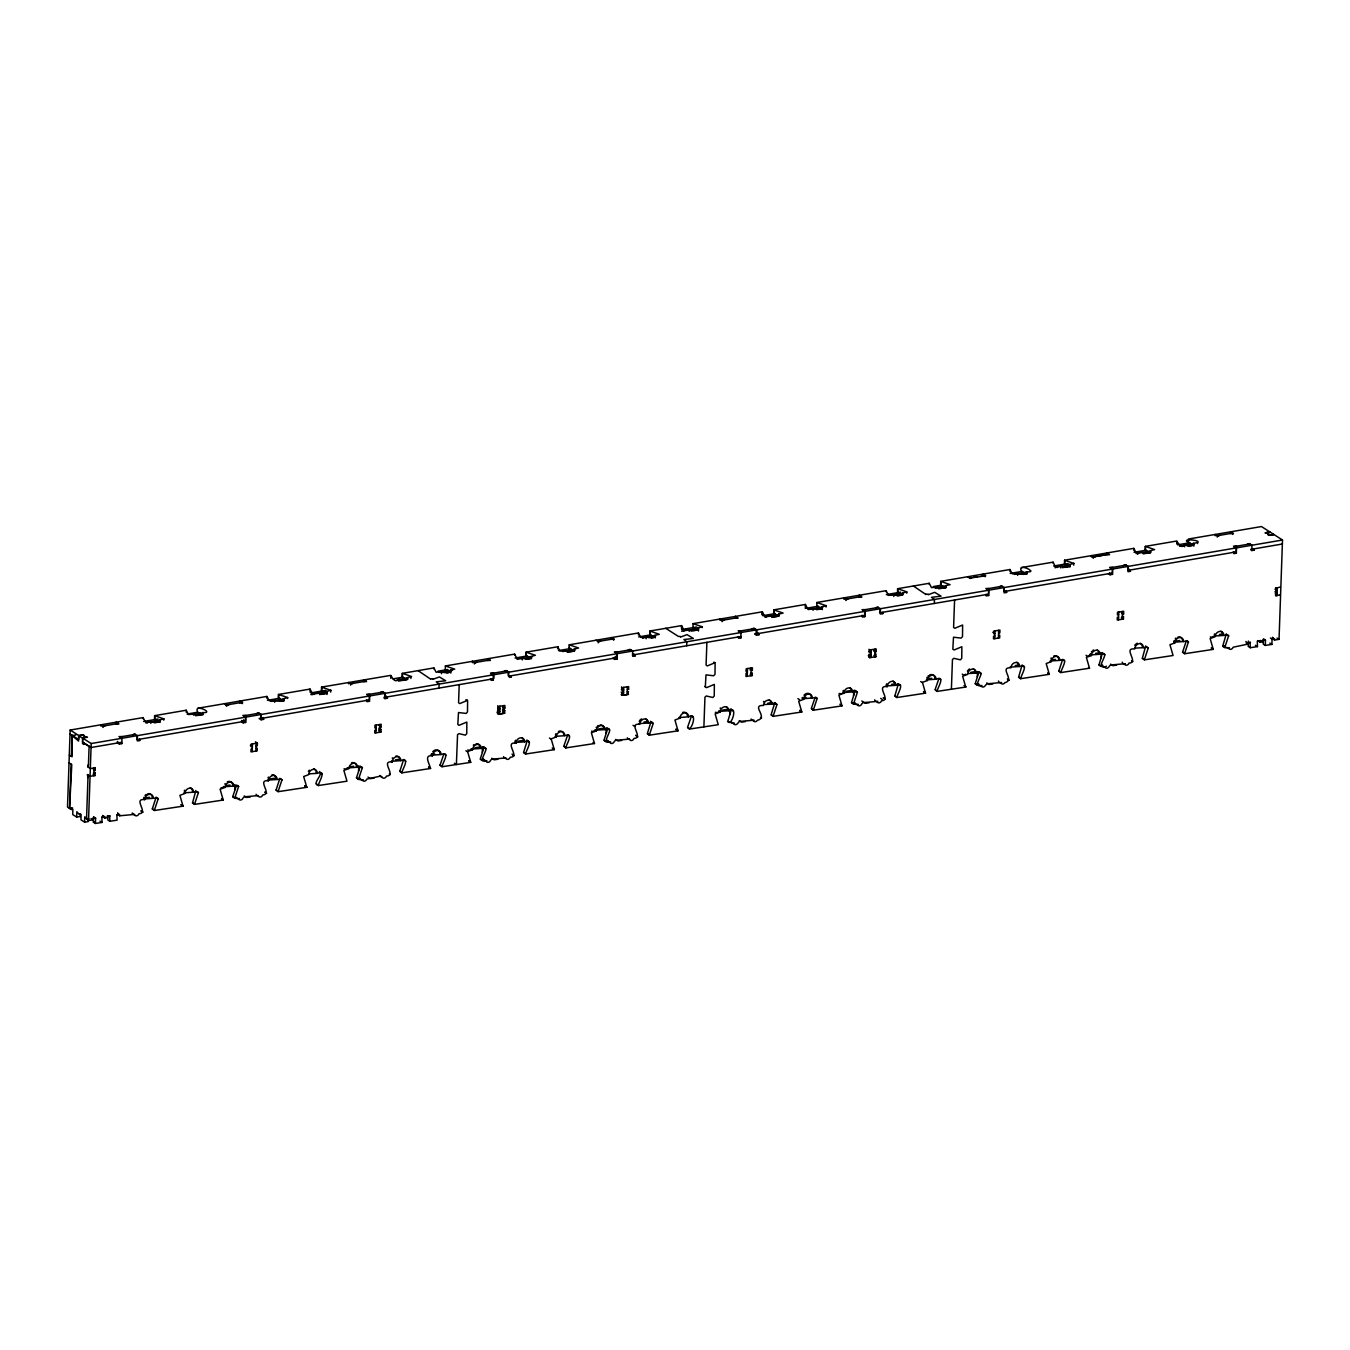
<?xml version="1.0" encoding="UTF-8"?>
<svg xmlns="http://www.w3.org/2000/svg" width="1350" height="1350" viewBox="0 0 1350 1350"><rect width="100%" height="100%" fill="white"/><g stroke="black" fill="none" stroke-linecap="round" stroke-linejoin="round"><path stroke-width="1.5" d="M119.678 815.788L117.686 813.156L119.678 815.788L134.359 814.438A2.818 2.312 -57.4 0 0 139.016 813.729C149.124 813.291 132.435 798.171 144.669 799.639A4.944 4.067 -57.4 0 1 149.175 794.323A4.944 4.067 -57.4 0 1 153.343 798.322L157.275 797.732L158.237 798.66L154.322 810.422L152.297 809.021L156.144 797.108M154.322 810.523L183.026 806.153L179.904 795.352L184.882 793.513A4.944 4.067 -57.4 0 1 189.371 788.197A4.944 4.067 -57.4 0 1 193.539 792.197L197.471 791.623L198.433 792.534L194.518 804.296L192.493 802.997L195.885 790.442M194.518 804.398L223.222 800.027L220.101 789.244L225.079 787.404A4.944 4.067 -57.4 0 1 229.567 782.089A4.944 4.067 -57.4 0 1 233.736 786.088L237.668 785.498L238.629 786.426L234.714 798.188L232.706 796.787L236.587 785.109M234.714 798.289L238.461 798.592A2.818 2.312 -57.4 0 0 243.135 797.884L244.333 796.821L258.103 795.606A2.818 2.312 -57.4 0 0 262.777 794.897C272.886 794.458 256.179 779.338 268.431 780.806A4.944 4.067 -57.4 0 1 272.919 775.491A4.944 4.067 -57.4 0 1 277.087 779.49L281.036 778.899L281.981 779.827L278.083 791.589L276.058 790.189L279.889 778.275M278.066 791.691L306.788 787.32L303.666 776.52L308.627 774.681A4.944 4.067 -57.4 0 1 313.116 769.365A4.944 4.067 -57.4 0 1 317.284 773.364C327.139 769.314 318.836 781.971 318.279 785.464C311.259 783.489 323.831 774.849 319.427 771.525M318.262 785.565L346.984 781.194L343.862 770.411L348.823 768.572A4.944 4.067 -57.4 0 1 353.329 763.256A4.944 4.067 -57.4 0 1 357.497 767.256L361.429 766.665L362.374 767.593L358.476 779.355L356.451 777.954L360.281 766.041M358.476 779.456L362.222 779.76A2.818 2.312 -57.4 0 0 366.879 779.051L380.734 776.064L381.864 776.773A2.818 2.312 -57.4 0 0 386.522 776.064C396.9 775.794 379.856 760.455 392.175 761.974A4.944 4.067 -57.4 0 1 396.681 756.658A4.944 4.067 -57.4 0 1 400.849 760.658C410.873 756.54 402.081 769.702 401.827 772.858L430.532 768.487C429.773 764.303 423.242 754.498 432.388 755.848A4.944 4.067 -57.4 0 1 436.877 750.533A4.944 4.067 -57.4 0 1 441.045 754.532C451.035 750.448 442.209 763.509 442.024 766.733L470.728 762.362L467.606 751.579L472.584 749.739A4.944 4.067 -57.4 0 1 476.263 744.626A4.944 4.067 -57.4 0 1 481.005 746.752L481.241 748.423C494.184 743.664 474.913 763.526 485.966 760.928A2.818 2.312 -57.4 0 0 490.641 760.219L491.839 759.156L505.609 757.941A2.818 2.312 -57.4 0 0 510.283 757.232C520.729 757.198 503.55 741.673 515.936 743.141L516.308 741.386A4.944 4.067 -57.4 0 1 521.235 737.792A4.944 4.067 -57.4 0 1 524.593 741.825C534.499 737.775 526.044 750.499 525.572 754.026L554.293 749.655L551.171 738.855L556.133 737.016A4.944 4.067 -57.4 0 1 559.811 731.919A4.944 4.067 -57.4 0 1 564.553 734.029L564.806 735.699C574.695 731.683 566.258 744.322 565.785 747.9L594.489 743.529L591.367 732.746L596.329 730.907A4.944 4.067 -57.4 0 1 600.008 725.794A4.944 4.067 -57.4 0 1 604.749 727.92L605.002 729.591C617.811 724.899 599.012 744.238 609.727 742.095A2.818 2.312 -57.4 0 0 614.385 741.386L615.583 740.323L629.37 739.108A2.818 2.312 -57.4 0 0 634.044 738.399C644.068 738.045 627.463 722.858 639.697 724.309L640.052 722.554A4.944 4.067 -57.4 0 1 644.996 718.959A4.944 4.067 -57.4 0 1 648.354 722.992L652.286 722.419L653.248 723.33L649.333 735.092L647.308 733.792L651.038 721.558M693.124 717.238L691.419 716.141L687.555 727.38L689.529 729.067L718.251 724.697L715.129 713.914L720.09 712.074A4.944 4.067 -57.4 0 1 724.579 706.759A4.944 4.067 -57.4 0 1 728.747 710.758C738.838 704.548 730.991 727.464 728.106 721.474M731.447 709.324L727.701 721.659L733.472 723.263A2.818 2.312 -57.4 0 0 737.775 723.313L739.344 721.491L753.131 720.276A2.818 2.312 -57.4 0 0 757.417 720.326C768.892 717.441 750.448 704.953 763.442 705.476A4.944 4.067 -57.4 0 1 767.931 700.161A4.944 4.067 -57.4 0 1 772.099 704.16L776.048 703.586L776.992 704.498L773.094 716.259L771.053 714.96L774.799 702.726M773.094 716.361L801.799 711.99L798.677 701.19L803.638 699.367A4.944 4.067 -57.4 0 1 808.144 694.052A4.944 4.067 -57.4 0 1 812.312 698.034L816.244 697.461L817.206 698.372L813.291 710.151L811.316 708.548L815.181 697.309L816.868 698.406M813.291 710.235L841.995 705.864L838.873 695.081L843.851 693.242A4.944 4.067 -57.4 0 1 848.34 687.926A4.944 4.067 -57.4 0 1 852.508 691.926L856.44 691.352L857.402 692.263L853.487 704.025L851.462 702.726L855.191 690.491M853.487 704.126L857.233 704.43A2.818 2.312 -57.4 0 0 861.891 703.721L863.089 702.658L876.876 701.443A2.818 2.312 -57.4 0 0 881.55 700.734C891.911 700.464 874.868 685.125 887.203 686.644A4.944 4.067 -57.4 0 1 891.692 681.328A4.944 4.067 -57.4 0 1 895.86 685.327C905.766 681.278 897.311 694.001 896.839 697.528L925.543 693.158L922.438 682.358L927.399 680.535A4.944 4.067 -57.4 0 1 931.888 675.219A4.944 4.067 -57.4 0 1 936.056 679.202C945.962 675.186 937.507 687.825 937.035 691.403L965.756 687.049L962.634 676.249L967.596 674.409A4.944 4.067 -57.4 0 1 972.084 669.094A4.944 4.067 -57.4 0 1 976.252 673.093C989.077 668.402 970.279 687.741 980.978 685.597A2.818 2.312 -57.4 0 0 985.281 685.648L986.85 683.826L1000.637 682.611A2.818 2.312 -57.4 0 0 1004.923 682.661C1015.504 680.029 998.359 667.102 1010.948 667.811A4.944 4.067 -57.4 0 1 1015.453 662.496A4.944 4.067 -57.4 0 1 1019.621 666.495C1029.527 662.445 1021.056 675.169 1020.6 678.696L1049.304 674.325L1046.183 663.542L1051.144 661.702A4.944 4.067 -57.4 0 1 1055.649 656.387A4.944 4.067 -57.4 0 1 1059.817 660.369C1069.723 656.336 1061.269 669.06 1060.796 672.57L1089.501 668.216L1086.379 657.416L1091.357 655.577A4.944 4.067 -57.4 0 1 1095.846 650.261A4.944 4.067 -57.4 0 1 1100.014 654.261C1112.839 649.569 1094.04 668.908 1104.739 666.765A2.818 2.312 -57.4 0 0 1109.413 666.056L1110.611 664.993L1124.381 663.778A2.818 2.312 -57.4 0 0 1129.056 663.069C1139.4 662.799 1122.39 647.46 1134.709 648.979A4.944 4.067 -57.4 0 1 1139.197 643.663A4.944 4.067 -57.4 0 1 1143.366 647.663L1147.297 647.089L1148.259 648L1144.361 659.762L1142.319 658.462L1145.711 645.908M1144.344 659.863L1173.066 655.492L1169.944 644.709L1174.905 642.87A4.944 4.067 -57.4 0 1 1179.394 637.554A4.944 4.067 -57.4 0 1 1183.562 641.554L1187.511 640.963L1188.456 641.891L1184.558 653.653L1182.533 652.252L1186.431 640.575M1184.541 653.754L1213.262 649.367L1210.14 638.567L1215.101 636.744A4.944 4.067 -57.4 0 1 1219.59 631.429A4.944 4.067 -57.4 0 1 1223.775 635.411L1227.707 634.837L1228.652 635.749L1224.754 647.528L1222.712 646.211L1226.306 633.808M649.333 735.193L678.038 730.822L674.916 720.023L679.894 718.183A4.944 4.067 -57.4 0 1 683.572 713.087A4.944 4.067 -57.4 0 1 688.314 715.213L688.551 716.867C698.642 710.657 690.778 733.573 687.892 727.599M893.818 596.481L893.852 594.489L888.216 594.894L886.106 590.676L816.885 602.488L826.234 605.779L821.796 606.791A4.944 1.688 1.1 0 1 820.631 608.884A4.944 1.688 1.1 0 1 814.371 608.799L807.638 608.766L805.376 604.462L773.769 609.862L783.118 613.052L778.68 614.149A4.944 1.688 1.1 0 1 779.102 615.448L778.731 615.752A4.944 1.688 1.1 0 1 774.394 616.596A4.944 1.688 1.1 0 1 770.006 615.634L764.539 616.123L762.278 611.82L693.039 623.649L702.405 626.839L697.967 627.952A4.944 1.688 1.1 0 1 696.009 630.214A4.944 1.688 1.1 0 1 689.293 629.421L683.809 629.91L681.548 625.607L649.941 631.007L649.856 634.989L655.476 636.846M681.497 628.594L681.548 625.607M80.376 816.514L76.663 817.071L72.697 814.539L72.883 809.224L71.533 808.346L71.483 809.679L67.5 807.047L70.166 730.046L143.1 717.592L145.361 721.896L150.846 721.406A4.944 1.688 1.1 0 0 157.562 722.183A4.944 1.688 1.1 0 0 159.519 719.921L163.957 718.926L154.643 715.652L186.216 710.235L188.477 714.538L193.961 714.049A4.944 1.688 1.1 0 0 200.678 714.825A4.944 1.688 1.1 0 0 202.618 712.564C215.899 713.542 192.426 702.523 197.876 712.361L203.243 714.099M70.166 730.046L78.688 735.514L78.621 739.496L70.082 734.029M78.688 735.514L83.497 734.704L84.864 736.577L87.463 737.235L82.654 738.062L82.586 742.044L91.142 747.495L121.669 742.281M82.654 738.062L91.192 743.529L88.526 820.53L93.066 819.838L92.779 818.286M100.879 726.131L100.912 724.798L102.938 726.097L118.412 723.465M102.921 727.431L102.938 726.097M116.353 723.482L116.387 722.149M119.88 738.298L119.897 736.965L121.939 738.281L121.838 743.58L119.357 744.002L117.349 741.369M137.211 735.666L137.143 739.648L245.497 721.136L245.565 717.154L242.865 715.416L246.021 715.433M139.472 738.973L139.793 740.509L137.312 740.931L137.413 735.632L134.494 733.928L132.705 734.788M143.083 718.588L143.1 717.592M143.235 718.723L143.252 717.727M147.116 723.043L147.133 722.048M150.812 723.398L150.846 721.406M154.592 715.635L154.524 719.617L160.144 721.474M154.778 719.719L154.828 716.732M160.009 722.452A4.944 1.688 1.1 0 0 159.486 721.913L159.519 719.921M163.755 720.141L163.789 718.639M186.317 712.344L186.216 710.235M193.944 715.044L193.961 714.049M202.922 714.808A4.944 1.688 1.1 0 0 202.584 714.555L202.618 712.564M226.749 706.269L224.741 703.654M242.224 703.637L242.257 702.304L226.766 704.953M259.217 713.171L243.743 715.821L245.767 717.12L245.666 722.419L243.203 722.858L241.532 720.444M245.666 722.419L243.658 719.803M261.056 714.504L260.972 718.487L369.326 699.975L369.411 695.992M262.963 717.592L263.621 719.364L261.141 719.786L261.242 714.471L258.339 712.766L256.534 713.627M263.621 719.364L261.596 717.39M267.047 698.558L266.946 696.431L197.707 708.261M270.962 701.392L274.691 700.245A4.944 1.688 1.1 0 0 281.391 701.038A4.944 1.688 1.1 0 0 283.348 698.777L287.736 697.579L287.601 698.49M274.641 702.236L274.691 700.245M327.088 692.955L321.469 691.099L321.536 687.116L330.902 690.306L326.464 691.403A4.944 1.688 1.1 0 1 324.506 693.664A4.944 1.688 1.1 0 1 317.79 692.888L312.306 693.377L310.044 689.074L278.438 694.474L278.353 698.456L283.973 700.312M278.606 698.574L278.657 695.587M283.854 701.291A4.944 1.688 1.1 0 0 283.314 700.768L283.348 698.777M310.129 692.196L310.044 689.074M312.137 694.794L312.154 693.799M314.061 694.524L314.077 693.529M321.705 691.2L321.773 688.213M326.97 694.491A4.944 1.688 1.1 0 0 326.43 693.394L326.464 691.403M330.699 692.111L330.834 690.204M348.553 683.826L348.57 682.492L351.084 684.264L352.89 683.404M350.578 685.125L350.612 683.792L366.086 681.159L364.044 679.843L364.027 681.176M369.849 694.271L366.694 694.254L369.613 695.959L369.512 701.274L367.031 701.696L366.711 700.144M367.538 695.992L367.571 694.659L383.046 692.01L385.087 693.326L384.986 698.625L387.467 698.203L385.442 695.571M387.467 698.203L385.442 695.908M390.859 678.409C389.964 670.022 393.424 685.581 398.52 679.101A4.944 1.688 1.1 0 0 405.236 679.877A4.944 1.688 1.1 0 0 407.177 677.616L411.615 676.519L402.317 673.346L433.873 667.913L436.134 672.216L441.619 671.743A4.944 1.688 1.1 0 0 448.335 672.519A4.944 1.688 1.1 0 0 450.292 670.258L454.731 669.144L445.382 665.955L445.298 669.938L450.917 671.794M402.266 673.329L402.199 677.295L407.801 679.151M402.435 677.413L402.486 674.426M407.177 677.616L407.143 679.607L398.486 681.092M410.873 678.476L410.889 677.481M430.701 679.202L418.078 670.612M432.928 679.354L439.358 676.924L445.702 680.771L436.252 681.868L439.104 684.096L439.037 688.078M433.856 668.908L433.873 667.913M441.585 673.717L441.619 671.743M450.866 673.059A4.944 1.688 1.1 0 0 450.259 672.249L450.292 670.258M472.382 662.664L472.416 661.331M474.424 663.964L474.441 662.648L489.915 659.998L487.89 658.699L487.856 660.015M493.678 673.11L490.523 673.11L493.442 674.814C495.619 678.291 491.417 682.864 490.388 678.881M491.383 674.831L491.4 673.515L506.874 670.866L508.916 672.165C506.452 675.472 510.638 679.843 511.312 675.726M493.239 674.848L493.172 678.831L384.801 697.342L384.885 693.36L382.168 691.622L380.379 692.483M514.586 655.121L514.603 654.126L445.382 665.955M522.315 659.931L522.349 657.939L516.864 658.429L514.688 654.193M574.746 650.633L569.126 648.776L569.211 644.811L578.559 648L574.121 649.097A4.944 1.688 1.1 0 1 572.586 651.291A4.944 1.688 1.1 0 1 566.004 650.869L559.98 651.071L557.719 646.768L526.095 652.168L526.028 656.151L531.647 658.007M526.298 655.273L526.146 652.202M531.309 658.716A4.928 1.688 1.1 0 0 530.972 658.462L531.023 656.471L535.393 655.273L526.348 652.286M557.719 646.768L557.685 648.759L557.854 646.903M569.379 648.894L569.413 646.903M574.425 651.358A4.944 1.688 1.1 0 0 574.087 651.088L574.121 649.097M598.252 642.819L598.286 641.486L613.693 638.854L613.659 640.187M617.507 651.966L614.368 651.949L617.271 653.653L617.169 658.969L614.706 659.391L614.216 657.737M617.169 658.969L615.161 656.336M617.203 657.636L617.254 654.986M633.623 653.586L635.124 655.898L632.661 656.319L632.559 651.054L629.842 649.316L628.037 650.16M635.124 655.898L633.099 653.923M638.398 634.972L638.432 632.981L569.211 644.811M642.465 637.926L646.178 636.795A4.944 1.688 1.1 0 0 652.894 637.571A4.944 1.688 1.1 0 0 654.851 635.31L659.289 634.298L649.941 631.007M646.144 638.786L646.178 636.795M650.109 635.108L650.143 633.116M655.358 637.841A4.944 1.688 1.1 0 0 654.817 637.301L654.851 635.31M680.602 637.048L687.032 634.618L693.36 638.466L683.927 639.546L686.779 641.79L686.694 645.773M683.64 631.327L683.657 630.332M689.259 631.412L689.293 629.421M693.09 623.683L692.972 627.632L698.591 629.488M698.473 631.024A4.944 1.688 1.1 0 0 697.933 629.944L697.967 627.952M702.219 627.666L702.236 626.67M720.039 620.359L720.073 619.026L722.098 620.342L737.572 617.692M722.081 621.658L722.098 620.342M735.514 617.709L735.548 616.393M741.352 630.804L738.197 630.804L740.914 632.542L741.015 637.808L738.551 638.229L738.062 636.576M739.058 632.526L739.091 631.192L754.566 628.56L756.608 629.859L756.506 635.158L758.97 634.736L757.468 632.441M754.532 629.876L754.566 628.56M758.97 634.736L756.962 632.441M762.21 614.807L762.278 611.82M762.362 614.942L762.413 611.955M766.277 617.271L766.311 616.275M773.769 609.862L773.685 613.845L779.304 615.701M773.938 613.963L773.989 610.976M778.68 614.149L778.646 616.14L771.711 617.338M805.309 608.445L805.376 604.462M813.088 610.267L813.122 608.276M816.885 602.488L816.801 606.471L822.42 608.327M822.369 609.592A4.944 1.688 1.1 0 0 821.762 608.783L821.796 606.791M826.048 607.011L826.065 605.509M843.885 599.214L843.902 597.881L845.944 599.181L861.351 596.548M845.91 600.514L845.944 599.181M859.292 596.565L859.309 595.249M862.903 611.364L862.92 610.048L864.962 611.347L864.861 616.646L862.38 617.085L861.891 615.431M880.217 608.732L880.149 612.714L988.504 594.202L988.571 590.237L985.871 588.499L989.01 588.499M882.832 612.259L882.816 613.592L880.335 614.014L880.436 608.698L877.5 606.994L875.711 607.854M886.089 591.671L886.106 590.676M888.216 595.401L902.677 593.46M1026.979 573.396L1021.612 571.641C1016.128 561.583 1039.618 572.873 1026.354 571.843A4.944 1.688 1.1 0 1 1024.397 574.104A4.944 1.688 1.1 0 1 1017.681 573.328L1012.196 573.817L1009.935 569.514L940.714 581.344L950.079 584.634L945.624 585.647A4.944 1.688 1.1 0 1 943.667 587.908A4.944 1.688 1.1 0 1 936.967 587.115L931.483 587.604L929.222 583.301L897.598 588.701L897.531 592.684L903.133 594.54M897.784 591.806L897.834 589.815M897.598 588.701L906.964 591.891L902.526 593.004L902.475 594.996L897.278 595.89M906.761 593.207L906.778 592.228M926.033 594.591L913.41 586.001M928.277 594.742L934.689 592.312L941.034 596.16L931.483 597.341L934.436 599.484L934.369 603.45M929.205 584.297L929.222 583.301M936.951 588.111L936.967 587.115M940.714 581.344L940.629 585.326L946.249 587.183M940.882 585.444L940.933 582.458M945.928 587.891A4.944 1.688 1.1 0 0 945.591 587.621L945.624 585.647M985.028 576.754L985.061 575.421L981.197 576.079M1002.24 586.237L986.766 588.887L988.791 590.186L988.689 595.502L986.209 595.924L985.905 594.371M1004.046 587.587L1003.978 591.57L1112.332 573.058L1112.417 569.076M1005.986 590.676L1006.644 592.431L1004.164 592.852L1004.265 587.554L1001.346 585.849L999.54 586.71M1006.644 592.431L1004.619 590.473M1010.053 571.641L1009.935 569.514M1017.647 575.319L1017.681 573.328M1026.861 574.374A4.944 1.688 1.1 0 0 1026.321 573.834L1026.354 571.843M1030.607 571.556L1030.725 570.645M1053.169 563.288L1053.051 562.157L1021.444 567.557M1055.143 567.877L1055.16 566.882M1057.067 567.591L1057.084 566.595L1060.796 565.971A4.944 1.688 1.1 0 0 1067.513 566.747A4.944 1.688 1.1 0 0 1069.47 564.486L1073.908 563.473L1064.593 560.216L1133.781 548.37L1136.042 552.656L1141.526 552.184A4.944 1.688 1.1 0 0 1148.226 552.96A4.944 1.688 1.1 0 0 1150.183 550.699L1154.621 549.585L1145.272 546.396L1145.188 550.378L1150.808 552.234M1060.763 567.962L1060.796 565.971M1064.543 560.183L1064.475 564.165L1070.078 566.021M1064.711 564.283L1064.779 561.296M1069.959 567.017A4.944 1.688 1.1 0 0 1069.419 566.477L1069.47 564.486M1073.706 565.194L1073.739 563.203M1091.357 556.926L1091.374 555.609L1094.091 557.347L1095.896 556.487M1093.382 558.242L1091.374 555.609M1106.831 554.293L1106.848 552.96L1109.565 554.698L1106.409 554.681M1112.856 567.354L1109.7 567.337L1112.619 569.042L1112.535 574.341L1110.054 574.763L1109.734 573.227M1110.561 569.059L1110.594 567.742L1126.069 565.093L1128.111 566.392L1128.009 571.708L1130.473 571.286L1128.465 568.654M1126.052 566.426L1126.069 565.093M1133.882 550.479L1133.781 548.37M1137.78 554.31L1137.814 552.808M1145.441 550.496L1145.492 547.509M1150.487 552.943A4.944 1.688 1.1 0 0 1150.149 552.69L1150.183 550.699M1176.846 542.987L1176.879 540.996L1145.272 546.396M1176.981 544.117C1176.069 535.731 1179.546 551.289 1184.625 544.809A4.944 1.688 1.1 0 0 1191.341 545.586A4.944 1.688 1.1 0 0 1193.299 543.324C1211.186 540.894 1170.669 536.237 1193.923 544.877M1184.591 546.801L1184.625 544.809M1188.557 543.122L1188.608 540.152M1193.872 546.142A4.944 1.688 1.1 0 0 1193.265 545.316L1193.299 543.324M1197.551 543.544L1197.568 542.059M1215.186 535.781L1215.219 534.448L1217.919 536.186L1219.725 535.326M1217.228 537.081L1217.244 535.748L1232.719 533.115L1232.702 534.431M1230.66 533.132L1230.694 531.799L1233.411 533.537L1230.255 533.537M1236.684 546.193L1233.529 546.176L1236.465 547.881L1236.364 553.196L1233.883 553.618L1233.579 552.066M1234.406 547.914L1234.423 546.581L1249.897 543.932L1251.939 545.248L1251.838 550.547L1254.319 550.125L1253.998 548.589M1236.246 547.914L1236.178 551.897L1127.807 570.409L1127.891 566.426L1125.174 564.688L1123.369 565.549M1274.501 640.052L1272.51 637.419L1274.501 640.052L1279.041 639.36L1282.5 540.017L1261.474 526.551L1188.388 539.038M69.559 808.447L71.786 764.572L69.069 762.834M75.819 734.991L72.107 735.564L72.056 756.81L69.339 755.072M69.542 808.178L71.111 764.134M71.381 756.371L72.157 735.328M85.101 736.864L82.451 735.159L78.739 735.733L78.553 741.049L72.107 735.564M76.663 817.071L76.849 811.755L79.718 814.961L79.768 813.628L81.135 814.506L80.949 819.821L84.578 822.15L88.29 821.576L88.408 818.033M84.578 822.15L84.763 816.834L88.526 820.53M88.071 775.001L86.518 819.315L88.763 818.876M88.341 767.239L89.117 746.196M93.808 775.744L94.078 767.981M101.874 816.902L102.026 822.437L95.411 823.449L93.369 822.15L93.555 816.834M87.969 777.651L87.396 774.562L90.096 776.301L95.057 775.541L94.821 772.673M93.656 770.411L95.242 770.445L94.989 767.576M95.411 823.449L95.597 818.134L93.892 817.037M107.207 816.092L107.511 817.644L104.642 818.083L102.651 815.451M104.642 818.083L102.988 815.653M107.949 815.957L107.814 819.956L109.839 821.256L117.062 820.159L116.91 814.624M109.839 821.256L109.688 815.721M234.782 789.885L234.968 784.553M252.197 751.629L252.467 743.884M255.909 751.072L256.179 743.31M255.386 741.825L257.411 743.124L257.327 745.791L256.078 745.976M358.543 771.053L358.729 765.72M375.941 732.797L376.211 725.051M379.654 732.24L379.924 724.477M380.902 732.054L380.987 729.388L378.962 728.089L378.861 730.755L380.902 732.054L374.709 732.999L374.811 730.333L376.043 730.148M379.839 727.144L381.071 726.958L381.173 724.292L374.979 725.237L374.895 727.886L376.127 727.701M454.343 763.256L456.384 764.556L457.566 734.552L459.051 733.641L465.379 735.159L466.746 733.641L466.847 722.064L459.051 725.321L457.819 724.494L458.494 712.53L466.138 713.441L467.488 711.906L467.606 700.346L459.81 703.586L458.561 702.759L459.219 684.619M482.304 752.22L482.49 746.888M497.762 710.016L497.846 707.569L499.871 708.868L497.627 708.413M502.571 707.653L504.833 708.126L504.917 705.459L503.685 705.645L503.415 713.408L498.471 714.167L497.542 710.842M498.639 709.054L497.711 705.746M502.706 709.256L504.748 710.556L504.647 713.222L499.702 713.981L499.972 706.219M606.049 733.388L606.234 728.055M627.345 689.479L628.577 689.293L628.678 686.627L627.446 686.812L627.159 694.575L622.215 695.334L621.287 692.01M621.591 688.736L623.633 690.036L622.401 690.238L621.472 686.914M623.734 687.386L623.447 695.149L628.408 694.389L627.48 691.082M703.89 726.891L704.953 697.191L706.269 695.976L712.884 697.494L714.251 695.976L714.352 684.399L706.556 687.656L705.324 686.829L705.999 674.865L713.644 675.776L715.011 674.241L715.112 662.681L707.316 665.921L706.084 665.094L706.894 642.313M729.81 714.555L729.996 709.222M747.208 676.316L747.478 668.554M750.921 675.742L751.191 667.98M746.28 672.992L747.309 673.65L746.061 673.836L745.976 676.502L752.153 675.557L752.254 672.891L751.022 673.076M750.077 669.988L752.338 670.461L752.423 667.794L746.246 668.739L746.145 671.406L747.394 671.203L746.364 670.562M853.554 695.722L853.74 690.39M874.766 654.261L875.998 654.058L875.914 656.724L869.721 657.669L868.793 654.362M869.113 651.071L871.138 652.371L869.906 652.573L868.978 649.249M871.239 649.721L870.969 657.484L868.252 655.746M874.682 656.91L874.952 649.148M873.838 651.156L876.082 651.628L876.184 648.962L869.991 649.907M951.396 689.226L952.459 659.526L953.775 658.311L960.39 659.829L961.757 658.311L961.858 646.734L954.079 649.991L952.83 649.164L953.505 637.2L961.149 638.111L962.516 636.576L962.618 625.016L954.838 628.273L953.589 627.429L954.585 600.008M977.316 676.89L977.501 671.558M994.714 638.651L994.984 630.889M998.426 638.077L998.696 630.315M1101.06 658.058L1101.246 652.742M1118.475 619.819L1118.745 612.056M1122.188 619.245L1122.457 611.483M1118.559 617.153L1117.328 617.338L1117.226 620.004L1123.419 619.059L1123.521 616.393L1122.272 616.596M1122.356 614.149L1123.605 613.963L1123.689 611.297L1117.496 612.242L1117.412 614.908L1118.644 614.722M1224.754 647.612L1228.5 647.933A2.818 2.312 -57.4 0 0 1233.158 647.224L1247.906 644.102L1245.915 641.469M1248.379 641.081L1248.193 646.414L1250.235 647.713L1257.457 646.616L1257.306 641.081M1250.235 647.713L1250.083 642.178M1262.638 640.254L1262.942 641.807L1260.073 642.246L1258.048 640.609M1260.073 642.246L1259.769 640.693M1265.271 645.418L1265.456 640.102L1263.431 638.803L1263.246 644.119L1265.271 645.418L1271.886 644.423L1272.071 639.09L1270.384 638.01M1280.104 594.81L1275.666 595.89L1275.412 593.021M1275.041 589.309L1277.066 590.608L1275.834 590.794L1275.598 587.925M1276.881 595.704L1277.151 587.959M443.914 753.806L440.016 765.231L442.024 766.733M978.952 671.676L975.223 683.792L977.231 685.294M606.015 741.504L604.344 740.306M403.65 759.442L399.802 771.356L401.827 772.858M525.623 753.739L523.952 752.541M649.367 734.906L647.696 733.708M896.873 697.241L895.202 696.06M1022.153 664.875L1018.558 677.295L1020.6 678.696M1062.669 659.408L1058.771 671.169L1060.796 672.57M1102.545 652.641L1098.967 665.061L1100.993 666.461M484.042 747.208L480.212 759.122L482.22 760.624M527.293 740.391L523.547 752.625L525.572 754.026M607.804 728.376L603.956 740.289L605.981 741.791M898.391 683.708L894.831 696.026L896.839 697.528M432.945 678.847L430.701 678.712M680.619 636.542L678.375 636.407L665.736 628.307M928.277 594.236L926.033 594.101M973.502 577.395L977.316 576.737M1097.28 556.251L1105.026 554.917M490.691 678.915L493.341 680.113M615.144 657.653L613.288 657.973M321.536 687.116L390.859 675.354M969.638 578.053L985.736 575.859L983.019 574.121M1093.416 556.909L1108.89 554.259M143.606 721.474L158.085 719.01M187.026 714.049L197.37 712.294M267.435 700.329L279.838 698.203M310.871 692.904L325.603 690.39M393.052 678.864L403.279 677.109M447.998 669.482L438.075 671.169L440.1 672.469L452.031 670.444M515.109 658.007L527.513 655.898M558.529 650.599L570.949 648.472M638.634 636.913L650.936 634.804M681.649 629.556L696.617 627.008M762.767 615.701L775.17 613.592M806.186 608.293L818.606 606.167M886.292 594.608L900.636 592.161M941.271 585.208L933.339 586.575L935.449 587.858M1010.239 573.429L1022.642 571.32M1053.675 566.021L1068.154 563.541M1134.067 552.285L1146.487 550.159M1177.504 544.86L1189.907 542.734M145.631 722.773L160.11 720.309M193.202 714.656L201.471 713.239M271.536 701.274L283.956 699.148M310.837 694.558L327.375 691.74M397.136 679.809L405.321 678.426M517.134 659.323L531.613 656.842M562.646 651.544L572.974 649.772M642.718 637.858L655.02 635.766M681.632 631.209L687.791 630.163L685.733 628.864M689.749 629.826L697.697 628.476M764.792 617.017L779.271 614.537M808.228 609.592L822.707 607.112M935.381 587.874L945.287 586.17M1014.339 574.391L1026.759 572.265M1055.7 567.321L1070.179 564.84M1136.109 553.584L1148.513 551.458M1179.546 546.159L1194.024 543.696M154.271 722.807L159.486 721.913M195.649 715.736L202.584 714.555M279.838 701.359L283.314 700.768M319.494 694.575L326.43 693.394M446.782 672.84L450.259 672.249M525.774 659.34L530.972 658.462M567.152 652.269L574.087 651.088M651.341 637.892L654.817 637.301M690.998 631.125L697.933 629.944M816.564 609.677L821.762 608.783M938.655 588.819L945.591 587.621M1022.844 574.425L1026.321 573.834M1062.501 567.658L1069.419 566.477M1143.214 553.871L1150.149 552.69M1188.067 546.21L1193.265 545.316M1267.65 533.52L1265.051 532.862L1270.013 532.018L1266.3 532.541L1270.266 535.072L1273.978 534.516L1269.017 535.393L1267.65 534.533L1268.899 534.313M119.897 736.965L135.371 734.333M615.246 652.354L630.72 649.704L632.745 651.021M862.92 610.048L878.394 607.399M91.192 743.529L1282.5 540.017M117.939 742.601L121.838 743.58M137.143 739.311L139.793 740.509M242.392 721.339L243.641 721.119M259.74 718.369L261.596 718.048M366.238 700.178L369.512 701.274M384.193 697.106L385.425 696.904M737.758 636.711L741.015 637.808M755.089 633.758L756.945 633.437M862.211 615.448L864.861 616.646M879.542 612.495L882.816 613.592M1109.261 573.261L1112.535 574.341M1233.09 552.099L1236.364 553.196M1251.045 549.028L1254.319 550.125M617.001 657.669L508.646 676.181L508.714 672.199L505.997 670.461L504.208 671.321M632.475 655.02L740.829 636.525M1251.653 549.264L1282.449 543.999M508.646 675.861L511.296 677.059M69.542 808.363L72.562 807.891M95.327 767.796L90.366 768.538L87.666 766.8L88.425 764.572M257.411 743.124L251.235 744.069L251.134 746.719L252.366 746.533L250.341 745.234M498.741 706.404L503.685 705.645M622.485 687.572L627.446 686.812M1275.936 588.127L1280.374 587.048M998.612 632.981L999.844 632.796L999.945 630.129L993.752 631.074L993.651 633.741L994.899 633.555L992.858 632.239M95.158 772.892L93.572 772.858M252.281 748.98L251.049 749.166L250.948 751.832L257.141 750.887L257.243 748.221L255.994 748.406M379.755 729.574L380.987 729.388M498.555 711.501L499.787 711.315L498.774 710.657M504.748 710.556L502.487 710.1M622.316 692.668L623.548 692.483L622.536 691.824M627.261 691.909L628.492 691.723M869.822 655.003L871.054 654.817L870.041 654.159M994.815 635.985L993.566 636.171L993.482 638.837L999.658 637.892L999.759 635.226L998.528 635.428M1275.75 593.241L1276.982 593.055L1274.957 591.739M146.104 797.799L149.563 797.276M226.496 785.565L229.972 785.042M269.865 778.967L275.062 778.174M350.257 766.733L353.717 766.209M395.348 759.881L398.807 759.341M431.342 754.397L434.683 753.891M474.879 747.782L478.896 747.158M518.231 741.184L522.248 740.559M598.624 728.949L602.657 728.325M644.001 722.048L648.017 721.423M722.385 710.117L726.401 709.492M767.745 703.215L771.778 702.591M801.917 698.001L805.933 697.393M846.146 691.284L850.163 690.66M891.506 684.383L895.522 683.758M927.686 678.864L931.702 678.257M970.751 672.317L975.932 671.524M1015.251 665.55L1019.284 664.926M1050.84 660.133L1055.464 659.424M1095.66 653.316L1099.676 652.691M1174.601 641.301L1179.799 640.508M1219.404 634.466L1223.438 633.859M144.028 797.226A4.944 4.067 -57.4 0 0 143.657 798.981L153.343 798.322M183.853 792.872L193.539 792.197M233.736 786.088L224.049 786.746L225.079 787.404M277.087 779.49L267.418 780.148L268.431 780.806M308.846 773.854L317.284 773.364M357.497 767.256L347.811 767.914L348.823 768.572M400.849 760.658L391.163 761.316L392.175 761.974M431.578 753.891A4.944 4.067 -57.4 0 0 431.359 755.207L441.045 754.532M481.241 748.423L471.572 749.081L472.584 749.739M524.593 741.825L514.924 742.483L515.936 743.141M564.806 735.699L555.12 736.374L556.133 737.016M605.002 729.591L595.316 730.249L596.329 730.907M638.668 723.651L648.354 722.992M688.551 716.867L678.864 717.542L679.894 718.183M719.179 710.556A4.944 4.067 -57.4 0 0 719.077 711.416L728.747 710.758M764.353 704.531L772.099 704.16M802.845 697.393A4.944 4.067 -57.4 0 0 802.626 698.709L812.312 698.034M852.508 691.926L842.822 692.584L843.851 693.242M895.86 685.327L886.174 685.986L887.203 686.644M936.056 679.202L926.387 679.877L927.399 680.535M967.815 673.566L976.252 673.093M1009.935 667.153L1019.621 666.495M1059.817 660.369L1050.131 661.044L1051.144 661.702M1090.429 654.075A4.944 4.067 -57.4 0 0 1090.328 654.919L1100.014 654.261M1134.928 648.135L1143.366 647.663M1174.247 640.457A4.944 4.067 -57.4 0 0 1173.892 642.212L1183.562 641.554M1214.089 636.086L1223.775 635.411M102.6 816.767L104.76 816.446M1222.712 646.312L1225.328 645.924M1258.031 640.946L1260.9 640.508L1262.942 641.807M93.116 818.505L95.597 818.134M102.212 817.121L104.692 816.75M107.561 816.311L110.025 815.94M117.248 814.826L119.728 814.455M1247.94 642.769L1250.421 642.398M1257.643 641.284L1260.107 640.913M1262.993 640.474L1265.456 640.102M1272.071 639.09L1274.552 638.719M250.374 796.922L246.662 797.479L244.249 795.926M374.136 778.089L370.423 778.646L367.993 777.094M497.88 759.257L494.167 759.814L491.754 758.261M621.641 740.424L617.929 740.981L615.499 739.446M745.386 721.592L741.673 722.149L739.26 720.613M869.147 702.759L865.434 703.316L861.806 701.004M992.891 683.927L989.179 684.484L986.766 682.948M1116.653 665.094L1112.94 665.668L1110.527 664.116M93.369 822.15L95.023 821.897M1057.084 566.595L1055.16 566.376L1053.101 562.191M642.465 637.419L640.693 637.284L638.516 633.049M270.962 700.886L269.19 700.734L266.946 696.431M896.805 595.35L895.911 595.198A4.944 1.688 1.1 0 1 893.852 594.489M467.167 700.042L465.818 699.789M714.673 662.377L713.576 662.293M287.618 697.494L278.488 694.508M1251.72 545.282L1249.003 543.544L1247.214 544.404M1250.826 549.889L1251.838 550.547M1277.016 638.061L1279.041 639.36M1269.861 643.106L1271.886 644.423M1255.416 645.3L1257.457 646.616M1246.202 643.005L1247.906 644.102M1128.786 570.189L1130.473 571.286M1227.319 635.124L1228.669 636.002M1222.779 645.924L1224.467 647.021M1108.35 573.683L1110.054 574.763M1211.524 647.916L1213.245 649.08M1211.22 648.067L1213.262 649.266M1187.122 641.25L1188.472 642.127M1173.892 642.212L1174.905 642.87M1121.563 612.664L1123.605 613.963M1182.583 652.05L1184.271 653.147M1121.378 617.76L1123.419 619.059M1146.909 647.376L1148.276 648.236M1142.37 658.176L1144.074 659.256M1131.503 660.741L1132.853 661.618M1103.558 653.974L1104.924 654.834M972.051 577.631L970.262 578.492L967.545 576.754M1090.328 654.919L1091.357 655.577M1099.018 664.774L1100.722 665.854M987.002 594.422L988.689 595.502M1088.488 667.558L1089.501 668.216M1063.361 660.083L1064.711 660.96M1058.822 670.883L1060.526 671.979M1047.566 672.874L1049.287 674.038M1048.292 673.667L1049.304 674.325M1023.165 666.208L1024.515 667.069M1018.626 677.008L1020.313 678.088M1007.37 678.983L1009.091 680.164M1007.741 679.573L1009.108 680.451M859.191 595.266L861.908 597.004L858.752 596.987M979.813 672.806L981.163 673.667M848.222 598.792L846.416 599.653L843.716 597.915M865.181 609.66L862.026 609.643L864.743 611.381L864.675 615.364L756.304 633.876L756.388 629.893L753.671 628.155L751.883 629.016M975.274 683.606L976.961 684.686M964.018 685.581L965.706 686.661M964.727 686.391L965.756 687.049M940.629 679.573L938.925 678.476L935.061 689.715L937.035 691.403M874.058 650.329L876.082 651.628M935.415 689.934L937.103 691.014M920.7 681.531L922.404 682.611M868.894 651.915L869.906 652.573M873.872 655.425L875.914 656.724M923.484 691.487L925.172 692.567M924.024 692.179L925.543 693.158M868.708 657.011L869.721 657.669M897.885 683.674L899.573 684.754M898.729 684.602L900.433 685.682M883.271 697.596L884.976 698.692M883.828 698.304L885.347 699.283M880.706 698.372L882.225 699.351M854.516 690.272L856.221 691.352M855.377 691.2L857.064 692.28M735.362 616.427L738.062 618.165L734.906 618.148M754.802 634.078L756.506 635.158M724.393 619.954L722.587 620.798L719.871 619.059M851.85 702.641L853.554 703.738M739.091 631.192L741.116 632.509M839.919 704.194L841.624 705.291M840.476 704.903L841.995 705.864M802.626 698.709L803.638 699.367M797.901 698.625L799.588 699.705M750.296 669.161L752.338 670.461M811.654 708.767L813.358 709.847M750.127 674.258L752.153 675.557M799.723 710.319L801.428 711.399M799.757 710.691L801.799 711.99M774.124 702.506L775.811 703.586M774.967 703.434L776.672 704.514M771.458 714.876L773.145 715.972M760.573 717.458L761.602 718.099M705.038 686.374L705.561 687.336M730.772 709.104L732.459 710.184M731.616 710.033L733.32 711.112M611.516 637.571L614.233 639.309L611.077 639.309M719.077 711.416L720.09 712.074M600.548 641.098L598.759 641.959L596.042 640.221M613.001 658.294L614.706 659.391M627.564 688.635L628.577 689.293M621.371 689.58L622.401 690.238M627.396 693.731L628.408 694.389M675.962 729.152L677.666 730.232M676.013 729.523L678.038 730.822M621.202 694.676L622.215 695.334M650.362 721.339L652.067 722.419M651.223 722.267L652.911 723.347M632.998 725.304L634.686 726.384M635.766 735.261L637.47 736.341M636.322 735.969L637.841 736.931M607.011 727.937L608.715 729.017M607.871 728.865L609.559 729.945M487.688 658.733L490.404 660.471L487.249 660.454M607.061 740.408L608.58 741.386M476.719 662.259L474.93 663.103L472.213 661.365M592.971 742.551L594.489 743.529M569.362 736.071L567.675 734.974L563.811 746.212L565.785 747.9M502.791 706.809L504.833 708.126M564.148 746.432L565.836 747.512M549.45 738.028L551.138 739.108M502.622 711.923L504.647 713.222M496.986 712.243L499.702 713.981M552.217 747.984L553.905 749.064M552.758 748.676L554.293 749.655M497.441 713.509L498.471 714.167M526.618 740.171L528.306 741.251M527.462 741.099L529.166 742.179M512.021 754.093L513.709 755.173M512.561 754.785L514.097 755.764M483.266 746.769L484.954 747.849M484.11 747.697L485.814 748.778M363.859 679.877L366.559 681.615L363.403 681.615M483.3 759.24L484.836 760.219M480.6 759.139L482.288 760.236M383.974 697.984L384.986 698.625M465.885 750.735L467.589 751.815M468.669 760.691L470.357 761.771M469.209 761.383L470.728 762.362M444.589 754.245L445.956 755.106M431.359 755.207L432.388 755.848M379.046 725.642L381.071 726.958M440.049 765.045L441.754 766.125M428.794 767.019L430.498 768.116M428.507 767.188L430.532 768.487M404.392 760.354L405.743 761.231M399.853 771.154L401.558 772.251M389.323 773.955L390.336 774.596M361.041 766.952L362.391 767.829M240.013 701.038L242.73 702.776L239.574 702.759M356.501 777.752L358.189 778.849M259.116 718.487L261.141 719.786M229.044 704.565L227.256 705.426L224.539 703.688M241.498 721.761L243.203 722.858M320.844 773.077L322.194 773.938M316.305 783.877L317.993 784.958M305.049 785.852L306.771 787.033M304.746 786.021L306.788 787.219M280.631 779.186L281.998 780.064M276.109 789.986L277.796 791.083M264.853 791.977L266.558 793.159M265.224 792.568L266.574 793.344M237.279 785.784L238.646 786.662M232.74 796.584L234.444 797.681M116.184 722.183L118.901 723.938L115.746 723.921M221.484 798.576L223.206 799.74M222.21 799.386L223.222 800.027M105.216 725.709L103.427 726.57L100.71 724.832M122.175 736.577L119.019 736.577L121.736 738.315M197.083 791.91L198.433 792.771M117.332 742.702L119.357 744.002M192.544 802.71L194.248 803.79M78.739 735.733L82.704 738.264L82.519 743.58L83.869 744.458L83.919 743.124L89.066 746.415M181.288 804.684L183.009 805.866M180.984 804.836L183.026 806.153M156.887 798.019L158.237 798.896M143.657 798.981L144.669 799.639M93.201 769.146L95.242 770.445M152.347 808.819L154.035 809.916M93.032 774.242L95.057 775.541M141.092 810.81L142.813 811.974M141.126 811.181L142.83 812.261M133.211 813.729L132.199 813.071A2.818 2.312 -57.4 0 0 134.595 814.556M99.984 821.138L102.026 822.437M91.041 818.539L93.066 819.838M1102.275 664.892L1102.697 665.466A2.818 2.312 -57.4 0 0 1106.426 666.174M978.514 683.724L978.952 684.298A2.818 2.312 -57.4 0 0 981.956 685.496M854.769 702.557L855.191 703.131A2.818 2.312 -57.4 0 0 858.212 704.329M1122.188 662.158L1122.356 662.479A2.818 2.312 -57.4 0 0 1125.36 663.66M998.426 680.991L998.595 681.311A2.818 2.312 -57.4 0 0 1001.599 682.492M874.682 699.823L874.834 700.144A2.818 2.312 -57.4 0 0 877.854 701.325M731.278 721.642L731.447 721.963A2.818 2.312 -57.4 0 0 734.451 723.144M607.534 740.475L607.686 740.796A2.818 2.312 -57.4 0 0 610.689 741.977M483.773 759.308L483.941 759.628A2.818 2.312 -57.4 0 0 486.945 760.809M360.011 778.14L360.18 778.461A2.818 2.312 -57.4 0 0 363.184 779.642M347.507 767.644A2.818 2.312 -57.4 0 1 344.081 768.741M223.762 786.476A2.818 2.312 -57.4 0 1 221.012 787.843M595.013 729.979A2.818 2.312 -57.4 0 1 594.439 730.637M593.73 731.126A2.818 2.312 -57.4 0 1 591.587 731.076M471.268 748.811A2.818 2.312 -57.4 0 1 470.694 749.469M469.986 749.959A2.818 2.312 -57.4 0 1 467.826 749.908M841.236 693.461A2.818 2.312 -57.4 0 1 839.092 693.411M717.491 712.294A2.818 2.312 -57.4 0 1 715.348 712.243M1213.211 636.474A2.818 2.312 -57.4 0 1 1210.359 636.913M1090.412 653.889A2.818 2.312 -57.4 0 1 1090.041 654.649M1089.467 655.324A2.818 2.312 -57.4 0 1 1086.058 655.256M965.706 674.156A2.818 2.312 -57.4 0 1 962.314 674.089M147.757 793.749A4.944 4.067 -57.4 0 1 152.314 797.664M145.041 795.504A4.944 4.067 -57.4 0 1 146.137 794.492M190.316 787.776A4.944 4.067 -57.4 0 1 192.527 791.556M184.224 791.1A4.944 4.067 -57.4 0 1 184.646 790.206M227.357 781.802A4.944 4.067 -57.4 0 1 232.723 785.43M224.859 784.097A4.944 4.067 -57.4 0 1 225.129 783.658M258.339 795.724A2.818 2.312 -57.4 0 1 256.078 794.306M239.439 798.474A2.818 2.312 -57.4 0 1 236.419 797.293M271.907 774.833A4.944 4.067 -57.4 0 1 276.075 778.832M267.975 777.938A4.944 4.067 -57.4 0 1 268.481 777.077M313.689 768.808A4.944 4.067 -57.4 0 1 316.271 772.723M308.407 771.373A4.944 4.067 -57.4 0 1 309.336 770.175M351.506 762.801A4.944 4.067 -57.4 0 1 356.468 766.597M381.375 776.874A2.818 2.312 -57.4 0 1 379.823 775.474M396.039 755.966A4.944 4.067 -57.4 0 1 399.819 759.999M392.243 758.244A4.944 4.067 -57.4 0 1 392.546 757.839M437.046 749.891A4.944 4.067 -57.4 0 1 440.032 753.891M432.743 751.714A4.944 4.067 -57.4 0 1 433.097 751.342M433.856 750.718A4.944 4.067 -57.4 0 1 435.864 749.891M629.606 739.226A2.818 2.312 -57.4 0 1 627.328 737.809M505.845 758.059A2.818 2.312 -57.4 0 1 503.584 756.641M522.112 737.792A4.944 4.05 -57.4 0 1 523.581 741.167M515.025 741.623A4.944 4.05 -57.4 0 1 515.481 740.273M558.428 731.413A4.928 4.05 -57.4 0 1 563.777 735.024M555.508 734.586A4.928 4.05 -57.4 0 1 555.947 733.708M600.21 724.899A4.928 4.05 -57.4 0 1 603.973 728.916M596.143 727.599A4.928 4.05 -57.4 0 1 596.413 727.161M597.442 726.064A4.928 4.05 -57.4 0 1 598.219 725.507M476.061 743.783A4.928 4.05 -57.4 0 1 480.229 747.748M473.31 745.217A4.928 4.05 -57.4 0 1 474.069 744.592M645.857 718.959A4.944 4.05 -57.4 0 1 647.342 722.334M639.242 721.44A4.944 4.05 -57.4 0 1 640.069 720.174M640.406 719.803A4.944 4.05 -57.4 0 1 641.571 718.909M682.594 712.412A4.928 4.05 -57.4 0 1 687.521 716.192M754.093 720.158A2.818 2.312 -57.4 0 1 751.089 718.976M769.264 699.908A4.944 4.067 -57.4 0 1 771.086 703.502M763.492 701.747A4.944 4.067 -57.4 0 1 763.813 701.342M804.009 695.216A4.944 4.067 -57.4 0 1 808.768 693.495A4.944 4.067 -57.4 0 1 811.283 697.393M850.011 687.892A4.944 4.067 -57.4 0 1 851.496 691.267M843.041 691.284A4.944 4.067 -57.4 0 1 843.379 690.373M726.266 706.725A4.944 4.067 -57.4 0 1 727.734 710.1M720.141 708.345A4.944 4.067 -57.4 0 1 720.461 707.94M893.025 681.075A4.944 4.067 -57.4 0 1 894.847 684.669M886.275 685.142A4.944 4.067 -57.4 0 1 886.731 683.775M929.677 674.916A4.944 4.067 -57.4 0 1 935.044 678.561M926.741 678.122A4.944 4.067 -57.4 0 1 927.18 677.227M928.108 676.013A4.944 4.067 -57.4 0 1 928.479 675.675M1229.462 647.814A2.818 2.312 -57.4 0 1 1226.779 647.274M1220.923 631.176A4.944 4.067 -57.4 0 1 1222.746 634.77M1214.308 634.787A4.944 4.067 -57.4 0 1 1214.646 633.876M1177.993 636.981A4.944 4.067 -57.4 0 1 1182.549 640.896M1175.276 638.719A4.944 4.067 -57.4 0 1 1175.985 638.01M1140.159 643.224A4.944 4.067 -57.4 0 1 1142.353 647.004M1134.759 645.249A4.944 4.067 -57.4 0 1 1135.418 644.473M1136.177 643.832A4.944 4.067 -57.4 0 1 1137.392 643.208M1097.179 650.008A4.944 4.067 -57.4 0 1 1099.001 653.602M1091.408 651.847A4.944 4.067 -57.4 0 1 1091.711 651.442M1092.825 650.43A4.944 4.067 -57.4 0 1 1093.635 649.974M1053.844 655.931A4.944 4.067 -57.4 0 1 1058.788 659.728M1050.924 658.395A4.944 4.067 -57.4 0 1 1051.211 657.956M1016.769 662.242A4.944 4.067 -57.4 0 1 1018.592 665.837M973.418 668.841A4.944 4.067 -57.4 0 1 975.24 672.435M967.376 671.102A4.944 4.067 -57.4 0 1 967.967 670.275M968.676 669.566A4.944 4.067 -57.4 0 1 969.469 669.009M902.526 593.004A4.944 1.688 1.1 0 1 902.036 594.861A4.944 1.688 1.1 0 1 896.805 595.35M531.023 656.471A4.944 1.688 1.1 0 1 531.428 657.754L531.073 658.058A4.944 1.688 1.1 0 1 526.736 658.901A4.944 1.688 1.1 0 1 522.349 657.939"/></g></svg>
